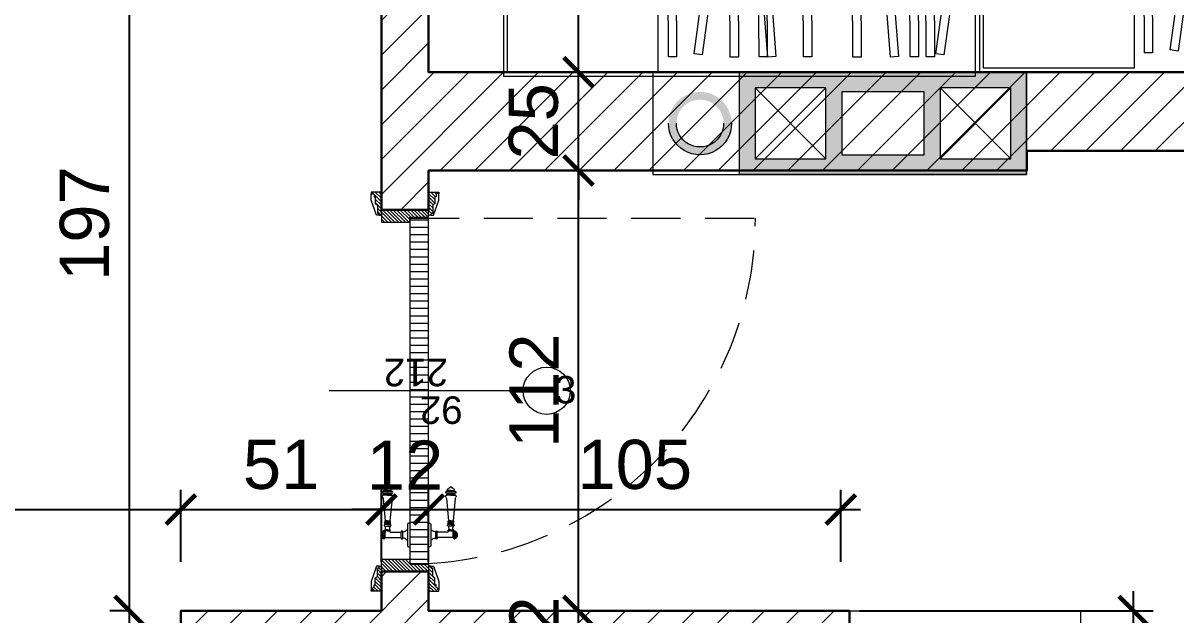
# Model space of a CAD drawing. Header units: centimetres. Extents: x 105417 to 110818, y -55119 to -48326.
# Drawn here: x 109031.3 to 109324.3, y -52620.4 to -52469.9 of the extents above; entities that cross this region are included whole.
import ezdxf

# ---------------------------------------------------------------- set-up
doc = ezdxf.new("R2010")
doc.units = ezdxf.units.CM
doc.header["$LTSCALE"] = 50
doc.header["$MEASUREMENT"] = 0
doc.linetypes.add('CACHE', pattern=[0.375, 0.25, -0.125])
doc.layers.get('0').update_dxf_attribs({"color": 8})
doc.layers.add('BORD', color=5, linetype='Continuous')
doc.layers.add('COTE 50ème', color=1, linetype='Continuous')
for name, color, linetype, lineweight in [('door', 44, 'Continuous', 5), ('MACONNERIE COUPE', 7, 'Continuous', 30), ('MACONNERIE HACHURE', 253, 'Continuous', 13), ('mobilimi', 8, 'Continuous', 9), ('PERCEMENT', 253, 'Continuous', 20)]:
    doc.layers.add(name, color=color, linetype=linetype, lineweight=lineweight)
doc.styles.add('GENERATED_STYLE_1', font='arial.ttf')
doc.styles.add('RS_TXT_50', font='arial.ttf', dxfattribs={"height": 12.5})
doc.dimstyles.new('RS_50CM_LINEAIRE', dxfattribs={"dimscale": 5, "dimtxt": 12.5, "dimasz": 1.5, "dimexe": 1, "dimexo": 2.5, "dimgap": 1, "dimtad": 1, "dimdec": 1, "dimrnd": 0.5, "dimdsep": 46, "dimtxsty": 'RS_TXT_50', "dimblk1": 'ARCHTICK', "dimblk2": 'ARCHTICK', "dimsah": 1, "dimcen": 2.5, "dimdle": 1, "dimclrt": 4, "dimadec": 0, "dimazin": 2, "dimtfac": 1, "dimtdec": 1, "dimtix": 1, "dimtmove": 2, "dimatfit": 3, "dimfxl": 1, "dimtolj": 1, "dimtzin": 0, "dimarcsym": 0})

# ---------------------------------------------------------------- blocks, each defined once
blk = doc.blocks.new('door900')
at = {"color": 0}
for p, q in [((-9.3, 67.7), (9.3, 67.7)), ((9.3, 65.2), (-9.3, 65.2)), ((-6.8, 71.5), (-6.8, 70.2)), ((-5.5, 71.5), (-6.8, 71.5)), ((-6.8, 70.2), (6.8, 70.2)), ((-6.8, 62.7), (-6.8, 24)), ((-6.8, 62.7), (6.8, 62.7)), ((-5.5, 71.5), (5.5, 71.5)), ((5.5, 71.5), (6.8, 71.5)), ((6.8, 71.5), (6.8, 70.2)), ((8.7, 62.7), (6.8, 62.7)), ((10.5, 56.8), (10.5, 62.5)), ((12.7, 56.8), (12.7, 62.5)), ((22.5, 63.8), (22.5, 49.8)), ((26.5, 56.8), (26.5, 63.8)), ((26.5, 63.8), (29.1, 63.8)), ((26.5, 63.8), (29.1, 63.8)), ((29.1, 63.8), (29.1, 62.8)), ((29.1, 62.8), (29.1, 56.8)), ((31.1, 62.8), (31.1, 56.8)), ((34.1, 56.8), (34.1, 62.8)), ((34.1, 62.8), (34.1, 56.8)), ((92.8, 68.1), (36.2, 62.8)), ((36.2, 56.8), (36.2, 62.8)), ((101.2, 67.3), (103.2, 68)), ((101.2, 56.8), (101.2, 67.3)), ((103.2, 68), (103.2, 67.7)), ((103.2, 56.8), (103.2, 68)), ((106.5, 68), (105.5, 67.3)), ((105.5, 56.8), (105.5, 67.3)), ((106.5, 56.8), (106.5, 68)), ((110.7, 68), (111.8, 67.3)), ((110.7, 56.8), (110.7, 68)), ((111.8, 56.8), (111.8, 67.3)), ((111.8, 66.2), (113.3, 66.2)), ((113.3, 56.8), (113.3, 66.2)), ((120.5, 56.8), (120.5, 58.6)), ((6.8, 49.1), (6.8, 24)), ((8.7, 50.9), (8.7, 50.9)), ((10.5, 56.8), (10.5, 51.1)), ((12.7, 56.8), (12.7, 51.1)), ((26.5, 56.8), (26.5, 49.8)), ((26.5, 49.8), (29.1, 49.8)), ((26.5, 49.8), (29.1, 49.8)), ((29.1, 50.8), (29.1, 56.8)), ((29.1, 50.8), (29.1, 49.8)), ((29.1, 49.8), (29.1, 49.8)), ((31.1, 50.8), (31.1, 56.8)), ((34.1, 50.8), (34.1, 56.8)), ((34.1, 56.8), (34.1, 50.8)), ((36.2, 56.8), (36.2, 50.8)), ((92.8, 45.5), (36.2, 50.8)), ((101.2, 56.8), (101.2, 46.3)), ((101.2, 46.3), (103.2, 45.7)), ((103.2, 56.8), (103.2, 46.3)), ((103.2, 45.9), (103.2, 45.7)), ((105.5, 56.8), (105.5, 46.3)), ((106.5, 45.7), (105.5, 46.3)), ((106.5, 56.8), (106.5, 45.7)), ((110.7, 56.8), (110.7, 45.7)), ((110.7, 45.7), (111.8, 46.3)), ((111.8, 56.8), (111.8, 46.3)), ((111.8, 47.5), (113.3, 47.5)), ((113.3, 56.8), (113.3, 47.5)), ((120.5, 56.8), (120.5, 55)), ((-30, 3), (-30, 0)), ((30, 0), (-30, 0)), ((27, 6), (-27, 6)), ((-8.3, 22.3), (8.3, 22.3)), ((-8.3, 18.3), (8.3, 18.3)), ((30, 3), (30, 0))]:
    blk.add_line(p, q, dxfattribs=at)
for centre, radius, start, end in [((-9.3, 66.5), 1.25, 90, 270), ((-6.8, 67.7), 2.51, 90.115, 179.885), ((-6.8, 65.2), 2.51, 180.115, 269.885), ((0, 64), 9.29, 53.4104, 126.5896), ((6.8, 67.7), 2.51, 0.115, 89.885), ((6.8, 65.2), 2.51, 270.115, 359.885), ((8.6, 64.9), 2.15, 272.7029, 297.6142), ((9.3, 66.5), 1.25, 270, 90), ((10, 62.5), 0.561, 3.7097, 127.9634), ((11.6, 62.5), 1.1, 0.0106, 179.9894), ((16.7, 70.5), 8.83, 243.5466, 311.3694), ((24.5, 63.7), 2.01, 4.1469, 175.8531), ((30.1, 62.8), 1.03, 0, 180.0014), ((32.6, 62.8), 1.48, 0, 180), ((35.2, 62.8), 1.03, 0, 180), ((32.6, 62.8), 1.48, 1.563306237032948e-10, 2.08440831604393e-10), ((93.1, 72.5), 4.4, 266.3976, 315.6468), ((98.3, 67.4), 2.89, 358.3861, 135.6468), ((104.3, 67.6), 1.15, 170.914, 348.1019), ((108.6, 68), 2.1, 0, 180), ((115.5, 62.5), 2.84, 13.4568, 140.4953), ((127.9, 65.2), 9.88, 191.9991, 221.6757), ((120.5, 56.8), 1.79, 0, 90), ((8.7, 49), 1.91, 88.7426, 178.1515), ((8.6, 48.8), 2.15, 62.3858, 87.2971), ((10, 51.1), 0.561, 232.0366, 356.2903), ((11.6, 51.1), 1.1, 180.0106, 359.9894), ((16.7, 43.2), 8.83, 48.6306, 116.4534), ((24.5, 50), 2.01, 184.1469, 355.8531), ((30.1, 50.8), 1.03, 179.9972, 0), ((32.6, 50.8), 1.48, 180, 0), ((35.2, 50.8), 1.03, 180, 0), ((93.1, 41.1), 4.4, 44.3532, 93.6024), ((98.3, 46.2), 2.89, 224.3532, 1.6139), ((104.3, 46.1), 1.15, 11.8981, 189.086), ((108.6, 45.7), 2.1, 180, 0), ((115.5, 51.2), 2.84, 219.5047, 346.5432), ((127.9, 48.5), 9.88, 138.3243, 168.0009), ((120.5, 56.8), 1.79, 270, 0), ((-27, 3), 3, 90, 180), ((-6.8, 6), 6, 130.5908, 180), ((-16.6, 16.6), 8.41, 314.3689, 12.0705), ((-8.3, 20.3), 2, 90, 270), ((-8.5, 24), 1.71, 275.059, 359.7825), ((8.5, 24), 1.71, 180.2175, 264.941), ((16.6, 16.6), 8.41, 167.9295, 225.6311), ((8.3, 20.3), 2, 270, 90), ((6.8, 6), 6, 0, 49.4092), ((27, 3), 3, 0, 90)]:
    blk.add_arc(centre, radius, start, end, dxfattribs=at)
blk = doc.blocks.new('A$Ca2d059dd')
at = {"layer": 'mobilimi'}
for points in [[(120, -58.62), (240, -58.62), (240, 0), (120, 0)], [(241, -57.62), (361, -57.62), (361, 1), (241, 1)], [(321.73, 0), (360, 0), (360, -53.78), (321.73, -53.78)], [(200.73, -1), (239, -1), (239, -54.78), (200.73, -54.78)]]:
    blk.add_lwpolyline(points, close=True, dxfattribs=at)
for points in [[(187.01, -23.46), (189.51, -5.38), (191.56, -5.66)], [(191.56, -5.66), (189.11, -23.45)], [(196.09, -23.42), (196, -4.94), (198.08, -4.93)], [(198.08, -4.93), (198.17, -23.41)], [(246.55, -22.46), (249.05, -4.38), (251.1, -4.66)], [(251.1, -4.66), (248.65, -22.45)], [(251.56, -22.37), (251.47, -3.9), (253.55, -3.89)], [(253.55, -3.89), (253.64, -22.36)], [(255.63, -22.42), (255.54, -3.94), (257.62, -3.93)], [(257.62, -3.93), (257.71, -22.41)], [(262.01, -22.32), (260.59, -3.98), (262.66, -3.82)], [(262.66, -3.82), (264.09, -22.31)], [(270.19, -22.28), (270.1, -3.81), (272.18, -3.8)], [(272.18, -3.8), (272.27, -22.27)], [(282.71, -22.37), (282.62, -3.9), (284.7, -3.89)], [(284.7, -3.89), (284.79, -22.36)], [(293.16, -22.32), (291.74, -3.98), (293.81, -3.82)], [(293.81, -3.82), (295.24, -22.31)], [(294.05, -22.42), (293.96, -3.94), (296.04, -3.93)], [(296.04, -3.93), (296.13, -22.41)], [(301.34, -22.28), (301.25, -3.81), (303.33, -3.8)], [(303.33, -3.8), (303.42, -22.27)], [(308.01, -22.46), (310.51, -4.38), (312.56, -4.66)], [(312.56, -4.66), (310.11, -22.45)], [(317.09, -22.42), (317, -3.94), (319.08, -3.93)], [(319.08, -3.93), (319.17, -22.41)]]:
    blk.add_lwpolyline(points, dxfattribs=at)
blk = doc.blocks.new('_ArchTick')
at = {"color": 0, "linetype": 'ByBlock', "const_width": 0.15}
blk.add_lwpolyline([(-0.5, -0.5), (0.5, 0.5)], dxfattribs=at)
blk = doc.blocks.new('*D1152')
at = {"layer": 'COTE 50ème', "color": 0, "lineweight": -2, "ltscale": 0.5, "transparency": 16777216}
for p, q in [((109869.2, -54127.36), (109869.2, -52052.36)), ((109656.85, -52057.36), (109874.2, -52057.36)), ((108886.85, -54122.36), (109874.2, -54122.36))]:
    blk.add_line(p, q, dxfattribs=at)
at = {"layer": 'Defpoints', "color": 0, "ltscale": 0.5, "transparency": 16777216}
for p in [(109644.35, -52057.36), (109869.2, -52057.36), (108874.35, -54122.36)]:
    blk.add_point(p, dxfattribs=at)
at = {"layer": 'COTE 50ème', "color": 0, "lineweight": -2, "ltscale": 0.5, "transparency": 16777216, "xscale": 7.5, "yscale": 7.5, "zscale": 7.5}
for p, rotation in [((109869.2, -52057.36), 90), ((109869.2, -54122.36), 270)]:
    blk.add_blockref('_ArchTick', p, dxfattribs=dict(at, rotation=rotation))
at = {"layer": 'COTE 50ème', "color": 4, "ltscale": 0.5, "transparency": 16777216, "insert": (109857.82, -53089.86), "char_height": 12.5, "attachment_point": 5, "rotation": 90, "style": 'RS_TXT_50'}
blk.add_mtext('\\A1;2065', dxfattribs=at)
blk = doc.blocks.new('*D1349')
at = {"layer": 'COTE 50ème', "color": 0, "lineweight": -2, "ltscale": 0.5, "transparency": 16777216}
for p, q in [((109058.32, -52822.36), (109058.32, -52614.36)), ((109058.85, -52619.36), (109053.32, -52619.36)), ((109058.85, -52817.36), (109053.32, -52817.36))]:
    blk.add_line(p, q, dxfattribs=at)
at = {"layer": 'Defpoints', "color": 0, "ltscale": 0.5, "transparency": 16777216}
for p in [(109058.32, -52619.36), (109071.35, -52619.36), (109071.35, -52817.36)]:
    blk.add_point(p, dxfattribs=at)
at = {"layer": 'COTE 50ème', "color": 0, "lineweight": -2, "ltscale": 0.5, "transparency": 16777216, "xscale": 7.5, "yscale": 7.5, "zscale": 7.5}
for p, rotation in [((109058.32, -52619.36), 90), ((109058.32, -52817.36), 270)]:
    blk.add_blockref('_ArchTick', p, dxfattribs=dict(at, rotation=rotation))
at = {"layer": 'COTE 50ème', "color": 4, "ltscale": 0.5, "transparency": 16777216, "insert": (109046.94, -52718.36), "char_height": 12.5, "attachment_point": 5, "rotation": 90, "style": 'RS_TXT_50'}
blk.add_mtext('\\A1;198', dxfattribs=at)
blk = doc.blocks.new('*D1350')
at = {"layer": 'COTE 50ème', "color": 0, "lineweight": -2, "ltscale": 0.5, "transparency": 16777216}
for p, q in [((109058.32, -52624.36), (109058.32, -52417.36)), ((109074.75, -52422.36), (109053.32, -52422.36)), ((109058.85, -52619.36), (109053.32, -52619.36))]:
    blk.add_line(p, q, dxfattribs=at)
at = {"layer": 'Defpoints', "color": 0, "ltscale": 0.5, "transparency": 16777216}
for p in [(109058.32, -52422.36), (109087.25, -52422.36), (109071.35, -52619.36)]:
    blk.add_point(p, dxfattribs=at)
at = {"layer": 'COTE 50ème', "color": 0, "lineweight": -2, "ltscale": 0.5, "transparency": 16777216, "xscale": 7.5, "yscale": 7.5, "zscale": 7.5}
for p, rotation in [((109058.32, -52422.36), 90), ((109058.32, -52619.36), 270)]:
    blk.add_blockref('_ArchTick', p, dxfattribs=dict(at, rotation=rotation))
at = {"layer": 'COTE 50ème', "color": 4, "ltscale": 0.5, "transparency": 16777216, "insert": (109046.94, -52520.86), "char_height": 12.5, "attachment_point": 5, "rotation": 90, "style": 'RS_TXT_50'}
blk.add_mtext('\\A1;197', dxfattribs=at)
blk = doc.blocks.new('*D1363')
at = {"layer": 'COTE 50ème', "color": 0, "lineweight": -2, "ltscale": 0.5, "transparency": 16777216}
for p, q in [((109172.41, -52619.36), (109172.41, -52611.86)), ((109176.63, -52619.36), (109167.41, -52619.36)), ((109172.41, -52631.36), (109172.41, -52619.36)), ((109176.63, -52631.36), (109167.41, -52631.36)), ((109172.41, -52631.36), (109172.41, -52638.86))]:
    blk.add_line(p, q, dxfattribs=at)
at = {"layer": 'Defpoints', "color": 0, "ltscale": 0.5, "transparency": 16777216}
for p in [(109172.41, -52619.36), (109189.13, -52619.36), (109189.13, -52631.36)]:
    blk.add_point(p, dxfattribs=at)
at = {"layer": 'COTE 50ème', "color": 0, "lineweight": -2, "ltscale": 0.5, "transparency": 16777216, "xscale": 7.5, "yscale": 7.5, "zscale": 7.5}
for p, rotation in [((109172.41, -52619.36), 270), ((109172.41, -52631.36), 90)]:
    blk.add_blockref('_ArchTick', p, dxfattribs=dict(at, rotation=rotation))
at = {"layer": 'COTE 50ème', "color": 4, "ltscale": 0.5, "transparency": 16777216, "insert": (109161.13, -52625.36), "char_height": 12.5, "attachment_point": 5, "rotation": 90, "style": 'RS_TXT_50'}
blk.add_mtext('\\A1;12', dxfattribs=at)
blk = doc.blocks.new('*D1364')
at = {"layer": 'COTE 50ème', "color": 0, "lineweight": -2, "ltscale": 0.5, "transparency": 16777216}
for p, q in [((109172.41, -52624.36), (109172.41, -52502.36)), ((109170.86, -52507.36), (109177.41, -52507.36)), ((109176.63, -52619.36), (109167.41, -52619.36))]:
    blk.add_line(p, q, dxfattribs=at)
at = {"layer": 'Defpoints', "color": 0, "ltscale": 0.5, "transparency": 16777216}
for p in [(109158.36, -52507.36), (109172.41, -52507.36), (109189.13, -52619.36)]:
    blk.add_point(p, dxfattribs=at)
at = {"layer": 'COTE 50ème', "color": 0, "lineweight": -2, "ltscale": 0.5, "transparency": 16777216, "xscale": 7.5, "yscale": 7.5, "zscale": 7.5}
for p, rotation in [((109172.41, -52507.36), 90), ((109172.41, -52619.36), 270)]:
    blk.add_blockref('_ArchTick', p, dxfattribs=dict(at, rotation=rotation))
at = {"layer": 'COTE 50ème', "color": 4, "ltscale": 0.5, "transparency": 16777216, "insert": (109161.13, -52563.36), "char_height": 12.5, "attachment_point": 5, "rotation": 90, "style": 'RS_TXT_50'}
blk.add_mtext('\\A1;112', dxfattribs=at)
blk = doc.blocks.new('*D1365')
at = {"layer": 'COTE 50ème', "color": 0, "lineweight": -2, "ltscale": 0.5, "transparency": 16777216}
for p, q in [((109172.41, -52482.36), (109172.41, -52474.86)), ((109157.05, -52482.36), (109177.41, -52482.36)), ((109172.41, -52507.36), (109172.41, -52482.36)), ((109170.86, -52507.36), (109177.41, -52507.36)), ((109172.41, -52507.36), (109172.41, -52514.86))]:
    blk.add_line(p, q, dxfattribs=at)
at = {"layer": 'Defpoints', "color": 0, "ltscale": 0.5, "transparency": 16777216}
for p in [(109144.55, -52482.36), (109172.41, -52482.36), (109158.36, -52507.36)]:
    blk.add_point(p, dxfattribs=at)
at = {"layer": 'COTE 50ème', "color": 0, "lineweight": -2, "ltscale": 0.5, "transparency": 16777216, "xscale": 7.5, "yscale": 7.5, "zscale": 7.5}
for p, rotation in [((109172.41, -52482.36), 270), ((109172.41, -52507.36), 90)]:
    blk.add_blockref('_ArchTick', p, dxfattribs=dict(at, rotation=rotation))
at = {"layer": 'COTE 50ème', "color": 4, "ltscale": 0.5, "transparency": 16777216, "insert": (109161.03, -52494.86), "char_height": 12.5, "attachment_point": 5, "rotation": 90, "style": 'RS_TXT_50'}
blk.add_mtext('\\A1;25', dxfattribs=at)
blk = doc.blocks.new('*D1366')
at = {"layer": 'COTE 50ème', "color": 0, "lineweight": -2, "ltscale": 0.5, "transparency": 16777216}
for p, q in [((109172.41, -52487.36), (109172.41, -52405.36)), ((109143.24, -52410.36), (109177.41, -52410.36)), ((109157.05, -52482.36), (109177.41, -52482.36))]:
    blk.add_line(p, q, dxfattribs=at)
at = {"layer": 'Defpoints', "color": 0, "ltscale": 0.5, "transparency": 16777216}
for p in [(109130.74, -52410.36), (109172.41, -52410.36), (109144.55, -52482.36)]:
    blk.add_point(p, dxfattribs=at)
at = {"layer": 'COTE 50ème', "color": 0, "lineweight": -2, "ltscale": 0.5, "transparency": 16777216, "xscale": 7.5, "yscale": 7.5, "zscale": 7.5}
for p, rotation in [((109172.41, -52410.36), 90), ((109172.41, -52482.36), 270)]:
    blk.add_blockref('_ArchTick', p, dxfattribs=dict(at, rotation=rotation))
at = {"layer": 'COTE 50ème', "color": 4, "ltscale": 0.5, "transparency": 16777216, "insert": (109161.13, -52446.36), "char_height": 12.5, "attachment_point": 5, "rotation": 90, "style": 'RS_TXT_50'}
blk.add_mtext('\\A1;72', dxfattribs=at)
blk = doc.blocks.new('*D1455')
at = {"layer": 'COTE 50ème', "color": 0, "lineweight": -2, "ltscale": 0.5, "transparency": 16777216}
for p, q in [((108959.35, -52584.92), (108959.35, -52588.55)), ((109071.35, -52606.86), (109071.35, -52588.55)), ((108954.35, -52593.55), (109076.35, -52593.55))]:
    blk.add_line(p, q, dxfattribs=at)
at = {"layer": 'Defpoints', "color": 0, "ltscale": 0.5, "transparency": 16777216}
for p in [(109071.35, -52593.55), (108959.35, -52597.42), (109071.35, -52619.36)]:
    blk.add_point(p, dxfattribs=at)
at = {"layer": 'COTE 50ème', "color": 0, "lineweight": -2, "ltscale": 0.5, "transparency": 16777216, "xscale": 7.5, "yscale": 7.5, "zscale": 7.5, "rotation": 180}
blk.add_blockref('_ArchTick', (108959.35, -52593.55), dxfattribs=at)
at = {"layer": 'COTE 50ème', "color": 0, "lineweight": -2, "ltscale": 0.5, "transparency": 16777216, "xscale": 7.5, "yscale": 7.5, "zscale": 7.5}
blk.add_blockref('_ArchTick', (109071.35, -52593.55), dxfattribs=at)
at = {"layer": 'COTE 50ème', "color": 4, "ltscale": 0.5, "transparency": 16777216, "insert": (109015.35, -52582.27), "char_height": 12.5, "attachment_point": 5, "style": 'RS_TXT_50'}
blk.add_mtext('\\A1;112', dxfattribs=at)
blk = doc.blocks.new('*D1456')
at = {"layer": 'COTE 50ème', "color": 0, "lineweight": -2, "ltscale": 0.5, "transparency": 16777216}
for p, q in [((109071.35, -52606.86), (109071.35, -52588.55)), ((109122.35, -52606.86), (109122.35, -52588.55)), ((109066.35, -52593.55), (109127.35, -52593.55))]:
    blk.add_line(p, q, dxfattribs=at)
at = {"layer": 'Defpoints', "color": 0, "ltscale": 0.5, "transparency": 16777216}
for p in [(109122.35, -52593.55), (109071.35, -52619.36), (109122.35, -52619.36)]:
    blk.add_point(p, dxfattribs=at)
at = {"layer": 'COTE 50ème', "color": 0, "lineweight": -2, "ltscale": 0.5, "transparency": 16777216, "xscale": 7.5, "yscale": 7.5, "zscale": 7.5, "rotation": 180}
blk.add_blockref('_ArchTick', (109071.35, -52593.55), dxfattribs=at)
at = {"layer": 'COTE 50ème', "color": 0, "lineweight": -2, "ltscale": 0.5, "transparency": 16777216, "xscale": 7.5, "yscale": 7.5, "zscale": 7.5}
blk.add_blockref('_ArchTick', (109122.35, -52593.55), dxfattribs=at)
at = {"layer": 'COTE 50ème', "color": 4, "ltscale": 0.5, "transparency": 16777216, "insert": (109096.85, -52582.17), "char_height": 12.5, "attachment_point": 5, "style": 'RS_TXT_50'}
blk.add_mtext('\\A1;51', dxfattribs=at)
blk = doc.blocks.new('*D1457')
at = {"layer": 'COTE 50ème', "color": 0, "lineweight": -2, "ltscale": 0.5, "transparency": 16777216}
for p, q in [((109122.35, -52606.86), (109122.35, -52588.55)), ((109134.35, -52606.86), (109134.35, -52588.55)), ((109122.35, -52593.55), (109114.85, -52593.55)), ((109122.35, -52593.55), (109134.35, -52593.55)), ((109134.35, -52593.55), (109141.85, -52593.55))]:
    blk.add_line(p, q, dxfattribs=at)
at = {"layer": 'Defpoints', "color": 0, "ltscale": 0.5, "transparency": 16777216}
for p in [(109134.35, -52593.55), (109122.35, -52619.36), (109134.35, -52619.36)]:
    blk.add_point(p, dxfattribs=at)
at = {"layer": 'COTE 50ème', "color": 0, "lineweight": -2, "ltscale": 0.5, "transparency": 16777216, "xscale": 7.5, "yscale": 7.5, "zscale": 7.5}
blk.add_blockref('_ArchTick', (109122.35, -52593.55), dxfattribs=at)
at = {"layer": 'COTE 50ème', "color": 0, "lineweight": -2, "ltscale": 0.5, "transparency": 16777216, "xscale": 7.5, "yscale": 7.5, "zscale": 7.5, "rotation": 180}
blk.add_blockref('_ArchTick', (109134.35, -52593.55), dxfattribs=at)
at = {"layer": 'COTE 50ème', "color": 4, "ltscale": 0.5, "transparency": 16777216, "insert": (109128.35, -52582.27), "char_height": 12.5, "attachment_point": 5, "style": 'RS_TXT_50'}
blk.add_mtext('\\A1;12', dxfattribs=at)
blk = doc.blocks.new('*D1458')
at = {"layer": 'COTE 50ème', "color": 0, "lineweight": -2, "ltscale": 0.5, "transparency": 16777216}
for p, q in [((109134.35, -52606.86), (109134.35, -52588.55)), ((109239.12, -52606.86), (109239.12, -52588.55)), ((109129.35, -52593.55), (109244.12, -52593.55))]:
    blk.add_line(p, q, dxfattribs=at)
at = {"layer": 'Defpoints', "color": 0, "ltscale": 0.5, "transparency": 16777216}
for p in [(109239.12, -52593.55), (109134.35, -52619.36), (109239.12, -52619.36)]:
    blk.add_point(p, dxfattribs=at)
at = {"layer": 'COTE 50ème', "color": 0, "lineweight": -2, "ltscale": 0.5, "transparency": 16777216, "xscale": 7.5, "yscale": 7.5, "zscale": 7.5, "rotation": 180}
blk.add_blockref('_ArchTick', (109134.35, -52593.55), dxfattribs=at)
at = {"layer": 'COTE 50ème', "color": 0, "lineweight": -2, "ltscale": 0.5, "transparency": 16777216, "xscale": 7.5, "yscale": 7.5, "zscale": 7.5}
blk.add_blockref('_ArchTick', (109239.12, -52593.55), dxfattribs=at)
at = {"layer": 'COTE 50ème', "color": 4, "ltscale": 0.5, "transparency": 16777216, "insert": (109186.74, -52582.17), "char_height": 12.5, "attachment_point": 5, "style": 'RS_TXT_50'}
blk.add_mtext('\\A1;105', dxfattribs=at)
blk = doc.blocks.new('*D1497')
at = {"layer": 'COTE 50ème', "color": 0, "lineweight": -2, "ltscale": 0.5, "transparency": 16777216}
for p, q in [((109313.52, -52801.36), (109313.52, -52614.36)), ((109243.82, -52619.36), (109318.52, -52619.36)), ((109254.85, -52796.36), (109318.52, -52796.36))]:
    blk.add_line(p, q, dxfattribs=at)
at = {"layer": 'Defpoints', "color": 0, "ltscale": 0.5, "transparency": 16777216}
for p in [(109231.32, -52619.36), (109313.52, -52619.36), (109242.35, -52796.36)]:
    blk.add_point(p, dxfattribs=at)
at = {"layer": 'COTE 50ème', "color": 0, "lineweight": -2, "ltscale": 0.5, "transparency": 16777216, "xscale": 7.5, "yscale": 7.5, "zscale": 7.5}
for p, rotation in [((109313.52, -52619.36), 90), ((109313.52, -52796.36), 270)]:
    blk.add_blockref('_ArchTick', p, dxfattribs=dict(at, rotation=rotation))
at = {"layer": 'COTE 50ème', "color": 4, "ltscale": 0.5, "transparency": 16777216, "insert": (109302.25, -52707.86), "char_height": 12.5, "attachment_point": 5, "rotation": 90, "style": 'RS_TXT_50'}
blk.add_mtext('\\A1;177', dxfattribs=at)

msp = doc.modelspace()

# ---------------------------------------------------------------- hatches: boundary and pattern name
at = {"layer": 'door'}
h = msp.add_hatch(dxfattribs=at)
h.set_pattern_fill('ANSI31', color=256, scale=5, angle=990)
h.set_pattern_definition([(315, (164583.7877, 100676.3154), (0.4419417382, 0.4419417382), [])])
edge = h.paths.add_edge_path()
edge.add_line((109120.47, -52513.61), (109120.47, -52514.03))
edge.add_line((109120.47, -52514.03), (109120.78, -52514.03))
edge.add_line((109120.78, -52514.03), (109120.78, -52515.79))
edge.add_line((109120.78, -52515.79), (109120.99, -52515.79))
edge.add_arc((109121.31, -52515.79), 0.314, 180, 270)
edge.add_line((109121.31, -52516.11), (109121.31, -52518.2))
edge.add_line((109121.31, -52518.2), (109121.52, -52518.2))
edge.add_arc((109121.83, -52518.2), 0.314, 180, 270)
edge.add_line((109121.83, -52518.51), (109121.83, -52518.72))
edge.add_line((109121.83, -52518.72), (109122.35, -52518.72))
edge.add_line((109122.35, -52518.72), (109122.35, -52512.86))
edge.add_line((109122.35, -52512.86), (109119.74, -52512.86))
edge.add_line((109119.74, -52512.86), (109119.74, -52513.27))
edge.add_line((109119.74, -52513.27), (109120.05, -52513.27))
edge.add_line((109120.05, -52513.27), (109120.05, -52513.19))
edge.add_arc((109120.05, -52513.61), 0.419, 0, 90, ccw=False)
h.paths.add_polyline_path([(109122.35, -52517.36), (109122.35, -52520.51), (109129.54, -52520.51), (109129.54, -52519.25), (109134.35, -52519.25), (109134.35, -52517.36)])
edge = h.paths.add_edge_path()
edge.add_line((109136.24, -52513.61), (109136.24, -52514.03))
edge.add_line((109136.24, -52514.03), (109135.93, -52514.03))
edge.add_line((109135.93, -52514.03), (109135.93, -52515.79))
edge.add_line((109135.93, -52515.79), (109135.72, -52515.79))
edge.add_arc((109135.4, -52515.79), 0.314, -90, 0, ccw=False)
edge.add_line((109135.4, -52516.11), (109135.4, -52518.2))
edge.add_line((109135.4, -52518.2), (109135.19, -52518.2))
edge.add_arc((109134.88, -52518.2), 0.314, -90, 0, ccw=False)
edge.add_line((109134.88, -52518.51), (109134.88, -52518.72))
edge.add_line((109134.88, -52518.72), (109134.35, -52518.72))
edge.add_line((109134.35, -52518.72), (109134.35, -52512.86))
edge.add_line((109134.35, -52512.86), (109136.97, -52512.86))
edge.add_line((109136.97, -52512.86), (109136.97, -52513.27))
edge.add_line((109136.97, -52513.27), (109136.66, -52513.27))
edge.add_line((109136.66, -52513.27), (109136.66, -52513.19))
edge.add_arc((109136.66, -52513.61), 0.419, 90, 180)
h = msp.add_hatch(dxfattribs=at)
h.set_pattern_fill('ANSI31', color=256, scale=15, angle=495)
h.set_pattern_definition([(180, (208631.2201, -92832.3997), (-2e-15, -1.875), [])])
h.paths.add_polyline_path([(109129.59, -52519.46), (109129.59, -52607.27), (109134.3, -52607.27), (109134.3, -52519.46)])
h = msp.add_hatch(dxfattribs=at)
h.set_pattern_fill('ANSI31', color=256, scale=5, angle=990)
h.set_pattern_definition([(315, (164583.7877, 100676.3154), (0.4419417382, 0.4419417382), [])])
h.paths.add_polyline_path([(109122.35, -52609.36), (109122.35, -52606.22), (109129.54, -52606.22), (109129.54, -52607.48), (109134.35, -52607.48), (109134.35, -52609.36)])
edge = h.paths.add_edge_path()
edge.add_line((109120.47, -52613.11), (109120.47, -52612.7))
edge.add_line((109120.47, -52612.7), (109120.78, -52612.7))
edge.add_line((109120.78, -52612.7), (109120.78, -52610.93))
edge.add_line((109120.78, -52610.93), (109120.99, -52610.93))
edge.add_arc((109121.31, -52610.93), 0.314, 90, 180, ccw=False)
edge.add_line((109121.31, -52610.62), (109121.31, -52608.52))
edge.add_line((109121.31, -52608.52), (109121.52, -52608.52))
edge.add_arc((109121.83, -52608.52), 0.314, 90, 180, ccw=False)
edge.add_line((109121.83, -52608.21), (109121.83, -52608))
edge.add_line((109121.83, -52608), (109122.35, -52608))
edge.add_line((109122.35, -52608), (109122.35, -52614.36))
edge.add_line((109122.35, -52614.36), (109119.74, -52614.36))
edge.add_line((109119.74, -52614.36), (109119.74, -52613.95))
edge.add_line((109119.74, -52613.95), (109120.05, -52613.95))
edge.add_line((109120.05, -52613.95), (109120.05, -52613.53))
edge.add_arc((109120.05, -52613.11), 0.419, 270, 360)
edge = h.paths.add_edge_path()
edge.add_line((109136.24, -52613.11), (109136.24, -52612.7))
edge.add_line((109136.24, -52612.7), (109135.93, -52612.7))
edge.add_line((109135.93, -52612.7), (109135.93, -52610.93))
edge.add_line((109135.93, -52610.93), (109135.72, -52610.93))
edge.add_arc((109135.4, -52610.93), 0.314, 0, 90)
edge.add_line((109135.4, -52610.62), (109135.4, -52608.52))
edge.add_line((109135.4, -52608.52), (109135.19, -52608.52))
edge.add_arc((109134.88, -52608.52), 0.314, 360, 450)
edge.add_line((109134.88, -52608.21), (109134.88, -52608))
edge.add_line((109134.88, -52608), (109134.35, -52608))
edge.add_line((109134.35, -52608), (109134.35, -52614.36))
edge.add_line((109134.35, -52614.36), (109136.97, -52614.36))
edge.add_line((109136.97, -52614.36), (109136.97, -52613.95))
edge.add_line((109136.97, -52613.95), (109136.66, -52613.95))
edge.add_line((109136.66, -52613.95), (109136.66, -52613.53))
edge.add_arc((109136.66, -52613.11), 0.419, 180, 270, ccw=False)
at = {"layer": 'MACONNERIE HACHURE'}
h = msp.add_hatch(dxfattribs=at)
h.set_pattern_fill('ANSI31', color=256, scale=50, style=0)
h.paths.add_polyline_path([(107874.35, -53728.36), (107763.35, -53728.36), (107763.35, -53770.36), (107874.35, -53770.36)])
h.paths.add_polyline_path([(107866.35, -53736.36), (107771.35, -53736.36), (107771.35, -53762.36), (107866.35, -53762.36)], flags=16)
h.paths.add_polyline_path([(109325.35, -53728.36), (109214.35, -53728.36), (109214.35, -53770.36), (109325.35, -53770.36)])
h.paths.add_polyline_path([(109317.35, -53736.36), (109222.35, -53736.36), (109222.35, -53762.36), (109317.35, -53762.36)], flags=16)
h.paths.add_polyline_path([(109454.35, -52082.36), (109509.35, -52082.36), (109509.35, -52057.36), (109454.35, -52057.36)])
h.paths.add_polyline_path([(109274.35, -52057.36), (109174.35, -52057.36), (109174.35, -52082.36), (109274.35, -52082.36)])
h.paths.add_polyline_path([(107444.35, -53677.36), (107444.35, -53737.36), (107469.35, -53737.36), (107469.35, -53677.36)])
h.paths.add_polyline_path([(108556.85, -53762.36), (108531.85, -53762.36), (108531.85, -53982.36), (108556.85, -53982.36)])
h.paths.add_polyline_path([(108239.36, -53952.36), (108214.36, -53952.36), (108214.36, -54122.36), (108331.85, -54122.36), (108331.85, -54097.36), (108239.36, -54097.36)])
h.paths.add_polyline_path([(108556.85, -53982.36), (108531.85, -53982.36), (108531.85, -54122.36), (108556.85, -54122.36)])
h.paths.add_polyline_path([(108849.35, -53952.36), (108874.35, -53952.36), (108874.35, -54122.36), (108756.85, -54122.36), (108756.85, -54097.36), (108849.35, -54097.36)])
h.paths.add_polyline_path([(107469.35, -53422.36), (107444.35, -53422.36), (107444.35, -53497.36), (107469.35, -53497.36)])
h.paths.add_polyline_path([(109644.35, -53677.36), (109644.35, -53737.36), (109619.35, -53737.36), (109619.35, -53677.36)])
h.paths.add_polyline_path([(109619.35, -53342.47), (109644.35, -53342.47), (109644.35, -53397.36), (109619.35, -53397.36)])
h.paths.add_polyline_path([(107469.35, -53342.47), (107444.35, -53342.47), (107444.35, -53397.36), (107469.35, -53397.36)])
h.paths.add_polyline_path([(109619.35, -52847.36), (109644.35, -52847.36), (109644.35, -52902.25), (109619.35, -52902.25)])
h.paths.add_polyline_path([(109099.36, -53146.93), (108984.36, -53146.93), (108984.36, -53096.93), (109099.36, -53096.93)])
h.paths.add_polyline_path([(109089.36, -53136.93), (108994.36, -53136.93), (108994.36, -53106.93), (109089.36, -53106.93)], flags=16)
h.paths.add_polyline_path([(108104.35, -53147.36), (107989.35, -53147.36), (107989.35, -53097.36), (108104.35, -53097.36)])
h.paths.add_polyline_path([(108094.35, -53137.36), (107999.35, -53137.36), (107999.35, -53107.36), (108094.35, -53107.36)], flags=16)
h.paths.add_polyline_path([(108794.35, -52797.36), (108774.35, -52797.36), (108774.35, -52787.36), (108794.35, -52787.36)])
h.paths.add_polyline_path([(108849.35, -53737.36), (108756.85, -53737.36), (108756.85, -53762.36), (108849.35, -53762.36)])
h.paths.add_polyline_path([(109234.24, -53477.36), (109209.24, -53477.36), (109209.24, -53422.36), (109234.24, -53422.36)])
h.paths.add_polyline_path([(109619.35, -53062.36), (109644.35, -53062.36), (109644.35, -53182.36), (109619.35, -53182.36)])
h.paths.add_polyline_path([(108809.35, -53326.05), (108874.35, -53326.05), (108874.35, -53348.05), (108849.35, -53348.05), (108849.35, -53338.05), (108809.35, -53338.05)])
h.paths.add_polyline_path([(109619.35, -53422.36), (109644.35, -53422.36), (109644.35, -53497.36), (109619.35, -53497.36)])
h.paths.add_polyline_path([(108704.35, -52527.36), (108794.35, -52527.36), (108794.35, -52607.36), (108947.35, -52607.36), (108947.35, -52512.38), (108959.35, -52512.38), (108959.35, -52632.36), (108794.35, -52632.36), (108794.35, -52687.36), (108774.35, -52687.36), (108774.35, -52583.36), (108704.35, -52583.36), (108704.35, -52632.36), (108669.35, -52632.36), (108669.35, -52612.36), (108679.35, -52612.36), (108679.35, -52562.36), (108704.35, -52562.36), (108704.35, -52578.36), (108774.35, -52578.36), (108774.35, -52552.36), (108704.35, -52552.36)])
h.paths.add_polyline_path([(108874.35, -53702.36), (108849.35, -53702.36), (108849.35, -53440.05), (108874.35, -53440.05), (108874.35, -53477.36), (108934.35, -53477.36), (108934.35, -53502.36), (108874.35, -53502.36)])
h.paths.add_polyline_path([(108814.35, -52082.36), (108947.35, -52082.36), (108947.35, -52236.36), (108959.35, -52236.36), (108959.35, -52082.36), (108994.35, -52082.36), (108994.35, -52057.36), (108814.35, -52057.36)])
h.paths.add_polyline_path([(109509.35, -52482.36), (109509.35, -52424.25), (109534.35, -52424.25), (109534.35, -52477.36), (109644.35, -52477.36), (109644.35, -52567.36), (109619.35, -52567.36), (109619.35, -52502.36), (109286.35, -52502.36), (109286.35, -52507.36), (109134.35, -52507.36), (109134.35, -52517.36), (109122.35, -52517.36), (109122.35, -52422.36), (109061.49, -52422.36), (109061.49, -52410.36), (109134.35, -52410.36), (109134.35, -52482.36)])
h.paths.add_polyline_path([(109071.35, -52817.36), (109071.35, -52723.36), (109083.35, -52723.36), (109083.35, -52797.36), (109221.35, -52797.36), (109221.35, -52631.36), (109083.35, -52631.36), (109083.35, -52641.36), (109071.35, -52641.36), (109071.35, -52619.36), (109122.35, -52619.36), (109122.35, -52609.36), (109134.35, -52609.36), (109134.35, -52619.36), (109241.35, -52619.36), (109241.35, -52797.36), (109509.35, -52797.36), (109509.35, -52817.36)])
h.paths.add_polyline_path([(108294.35, -52797.36), (108314.35, -52797.36), (108314.35, -52787.36), (108294.35, -52787.36)])
h.paths.add_polyline_path([(108239.35, -53737.36), (108331.85, -53737.36), (108331.85, -53762.36), (108239.35, -53762.36)])
h.paths.add_polyline_path([(107859.35, -53477.36), (107884.35, -53477.36), (107884.35, -53422.36), (107859.35, -53422.36)])
h.paths.add_polyline_path([(107469.35, -53062.36), (107444.35, -53062.36), (107444.35, -53182.36), (107469.35, -53182.36)])
h.paths.add_polyline_path([(108279.35, -53326.05), (108214.35, -53326.05), (108214.35, -53348.05), (108239.35, -53348.05), (108239.35, -53338.05), (108279.35, -53338.05)])
h.paths.add_polyline_path([(108724.52, -52902.36), (108774.35, -52902.36), (108774.35, -52942.36), (108724.52, -52942.36)])
h.paths.add_polyline_path([(108564.35, -52902.36), (108604.35, -52902.36), (108604.35, -52942.36), (108564.35, -52942.36)])
h.paths.add_polyline_path([(109509.35, -52154.25), (109534.35, -52154.25), (109534.35, -52107.36), (109509.35, -52107.36)])
h.paths.add_polyline_path([(109619.35, -52797.36), (109644.35, -52797.36), (109644.35, -52747.36), (109619.35, -52747.36)])
h.paths.add_polyline_path([(108364.19, -52902.36), (108314.35, -52902.36), (108314.35, -52942.36), (108364.19, -52942.36)])
h.paths.add_polyline_path([(108524.35, -52902.36), (108484.35, -52902.36), (108484.35, -52942.36), (108524.35, -52942.36)])
h.paths.add_polyline_path([(108679.35, -52082.36), (108659.35, -52082.36), (108659.35, -52057.36), (108679.35, -52057.36)])
h.paths.add_polyline_path([(108384.35, -52527.36), (108294.35, -52527.36), (108294.35, -52607.36), (108141.35, -52607.36), (108141.35, -52512.38), (108129.35, -52512.38), (108129.35, -52632.36), (108294.35, -52632.36), (108294.35, -52687.36), (108314.35, -52687.36), (108314.35, -52583.36), (108384.35, -52583.36), (108384.35, -52632.36), (108569.35, -52632.36), (108569.35, -52612.36), (108409.35, -52612.36), (108409.35, -52562.36), (108384.35, -52562.36), (108384.35, -52578.36), (108314.35, -52578.36), (108314.35, -52552.36), (108384.35, -52552.36)])
h.paths.add_polyline_path([(107579.35, -52154.25), (107554.35, -52154.25), (107554.35, -52107.36), (107579.35, -52107.36)])
h.paths.add_polyline_path([(108559.35, -53737.36), (108576.85, -53737.36), (108576.85, -53762.36), (108511.85, -53762.36), (108511.85, -53737.36), (108529.35, -53737.36), (108529.35, -53272.36), (108559.35, -53272.36)])
h.paths.add_polyline_path([(108214.35, -53702.36), (108239.35, -53702.36), (108239.35, -53440.05), (108214.35, -53440.05), (108214.35, -53477.36), (108154.35, -53477.36), (108154.35, -53502.36), (108214.35, -53502.36)])
h.paths.add_polyline_path([(108559.35, -52082.36), (108409.35, -52082.36), (108409.35, -52057.36), (108559.35, -52057.36)])
h.paths.add_polyline_path([(108274.35, -52082.36), (108141.35, -52082.36), (108141.35, -52236.36), (108129.35, -52236.36), (108129.35, -52082.36), (107579.35, -52082.36), (107579.35, -52057.36), (108274.35, -52057.36)])
h.paths.add_polyline_path([(107579.35, -52482.36), (107579.35, -52424.25), (107554.35, -52424.25), (107554.35, -52477.36), (107444.35, -52477.36), (107444.35, -52567.36), (107469.35, -52567.36), (107469.35, -52502.36), (107802.35, -52502.36), (107802.35, -52507.36), (107954.35, -52507.36), (107954.35, -52517.36), (107966.35, -52517.36), (107966.35, -52422.36), (108027.22, -52422.36), (108027.22, -52410.36), (107954.35, -52410.36), (107954.35, -52482.36)])
h.paths.add_polyline_path([(108017.35, -52817.36), (108017.35, -52723.36), (108005.35, -52723.36), (108005.35, -52797.36), (107867.35, -52797.36), (107867.35, -52631.36), (108005.35, -52631.36), (108005.35, -52641.36), (108017.35, -52641.36), (108017.35, -52619.36), (107966.35, -52619.36), (107966.35, -52609.36), (107954.35, -52609.36), (107954.35, -52619.36), (107847.35, -52619.36), (107847.35, -52797.36), (107579.35, -52797.36), (107579.35, -52817.36)])
h.paths.add_polyline_path([(107469.35, -52797.36), (107444.35, -52797.36), (107444.35, -52747.36), (107469.35, -52747.36)])
h.paths.add_polyline_path([(107469.35, -52847.36), (107444.35, -52847.36), (107444.35, -52902.25), (107469.35, -52902.25)])
h.paths.add_polyline_path([(108947.35, -52328.36), (108704.35, -52328.36), (108704.35, -52348.36), (108947.35, -52348.36), (108947.35, -52430.38), (108959.35, -52430.38), (108959.35, -52422.36), (108969.35, -52422.36), (108969.35, -52410.36), (108959.35, -52410.36), (108959.35, -52318.36), (108947.35, -52318.36)])
h.paths.add_polyline_path([(108141.35, -52328.36), (108384.35, -52328.36), (108384.35, -52348.36), (108141.35, -52348.36), (108141.35, -52430.38), (108129.35, -52430.38), (108129.35, -52422.36), (108119.35, -52422.36), (108119.35, -52410.36), (108129.35, -52410.36), (108129.35, -52318.36), (108141.35, -52318.36)])
at = {"layer": 'PERCEMENT'}
h = msp.add_hatch(color=256, dxfattribs=at)
h.paths.add_polyline_path([(109213.32, -52482.36), (109286.32, -52482.36), (109286.32, -52508.36), (109213.32, -52508.36)])
h.paths.add_polyline_path([(109217.32, -52486.36), (109217.32, -52504.36), (109235.32, -52504.36), (109235.32, -52486.36)], flags=0)
h.paths.add_polyline_path([(109239.32, -52503.36), (109260.32, -52503.36), (109260.32, -52487.36), (109239.32, -52487.36)], flags=0)
h.paths.add_polyline_path([(109264.32, -52486.36), (109264.32, -52504.36), (109282.32, -52504.36), (109282.32, -52486.36)], flags=0)
h = msp.add_hatch(color=256, dxfattribs=at)
edge = h.paths.add_edge_path()
edge.add_ellipse((109203.32, -52495.36), major_axis=(-5.66, 5.66), ratio=1, start_angle=45, end_angle=225, ccw=False)
edge.add_ellipse((109203.32, -52495.36), major_axis=(-5.66, 5.66), ratio=1, start_angle=-135, end_angle=45, ccw=False)
edge = h.paths.add_edge_path(flags=0)
edge.add_ellipse((109203.32, -52495.36), major_axis=(4.24, 4.24), ratio=1, start_angle=315, end_angle=495)
edge.add_ellipse((109203.32, -52495.36), major_axis=(4.24, 4.24), ratio=1, start_angle=135, end_angle=315)

# ---------------------------------------------------------------- linework, layer by layer
at = {"layer": 'BORD', "lineweight": 5, "ltscale": 0.5}
msp.add_lwpolyline([(109286.32, -52482.36), (109191.32, -52482.36), (109191.32, -52508.36), (109286.32, -52508.36)], close=True, dxfattribs=at)
at = {"layer": 'door', "linetype": 'CACHE'}
msp.add_line((109129.59, -52519.46), (109217.4, -52519.46), dxfattribs=at)
at = {"layer": 'door'}
msp.add_line((109158.35, -52563.36), (109109.03, -52563.36), dxfattribs=at)
for points in [[(109120.47, -52513.61), (109120.47, -52514.03), (109120.78, -52514.03), (109120.78, -52515.79), (109120.99, -52515.79, 0.414214), (109121.31, -52516.11), (109121.31, -52518.2), (109121.52, -52518.2, 0.414214), (109121.83, -52518.51), (109121.83, -52518.72), (109122.35, -52518.72), (109122.35, -52512.86), (109119.74, -52512.86), (109119.74, -52513.27), (109120.05, -52513.27), (109120.05, -52513.19, -0.414214), (109120.47, -52513.61)], [(109136.24, -52513.61), (109136.24, -52514.03), (109135.93, -52514.03), (109135.93, -52515.79), (109135.72, -52515.79, -0.414214), (109135.4, -52516.11), (109135.4, -52518.2), (109135.19, -52518.2, -0.414214), (109134.88, -52518.51), (109134.88, -52518.72), (109134.35, -52518.72), (109134.35, -52512.86), (109136.97, -52512.86), (109136.97, -52513.27), (109136.66, -52513.27), (109136.66, -52513.19, 0.414214), (109136.24, -52513.61)], [(109120.47, -52613.11), (109120.47, -52612.7), (109120.78, -52612.7), (109120.78, -52610.93), (109120.99, -52610.93, -0.414214), (109121.31, -52610.62), (109121.31, -52608.52), (109121.52, -52608.52, -0.414214), (109121.83, -52608.21), (109121.83, -52608), (109122.35, -52608), (109122.35, -52614.36), (109119.74, -52614.36), (109119.74, -52613.95), (109120.05, -52613.95), (109120.05, -52613.53, 0.414214), (109120.47, -52613.11)], [(109136.24, -52613.11), (109136.24, -52612.7), (109135.93, -52612.7), (109135.93, -52610.93), (109135.72, -52610.93, 0.414214), (109135.4, -52610.62), (109135.4, -52608.52), (109135.19, -52608.52, 0.414214), (109134.88, -52608.21), (109134.88, -52608), (109134.35, -52608), (109134.35, -52614.36), (109136.97, -52614.36), (109136.97, -52613.95), (109136.66, -52613.95), (109136.66, -52613.53, -0.414214), (109136.24, -52613.11)]]:
    msp.add_lwpolyline(points, format="xyb", dxfattribs=at)
for points in [[(109121.83, -52518.72), (109121.1, -52518.72), (109119.74, -52514.87), (109119.74, -52513.27)], [(109134.88, -52518.72), (109135.61, -52518.72), (109136.97, -52514.87), (109136.97, -52513.27)], [(109122.35, -52517.36), (109122.35, -52520.51), (109129.54, -52520.51), (109129.54, -52519.25), (109134.35, -52519.25), (109134.35, -52517.36), (109122.35, -52517.36)], [(109129.59, -52519.46), (109129.59, -52607.27), (109134.3, -52607.27), (109134.3, -52519.46), (109129.59, -52519.46)], [(109121.83, -52608), (109121.1, -52608), (109119.74, -52611.86), (109119.74, -52613.95)], [(109122.35, -52609.36), (109122.35, -52606.22), (109129.54, -52606.22), (109129.54, -52607.48), (109134.35, -52607.48), (109134.35, -52609.36), (109122.35, -52609.36)], [(109134.88, -52608), (109135.61, -52608), (109136.97, -52611.86), (109136.97, -52613.95)]]:
    msp.add_lwpolyline(points, dxfattribs=at)
msp.add_circle((109164.35, -52563.36), 6, dxfattribs=at)
at = {"layer": 'door', "linetype": 'CACHE'}
msp.add_arc((109129.36, -52519.37), 88.04, 273.2184, 359.9417, dxfattribs=at)
at = {"layer": 'MACONNERIE COUPE'}
for points in [[(109509.35, -52482.36), (109509.35, -52424.25), (109534.35, -52424.25), (109534.35, -52477.36), (109644.35, -52477.36), (109644.35, -52567.36), (109619.35, -52567.36), (109619.35, -52502.36), (109286.35, -52502.36), (109286.35, -52507.36), (109134.35, -52507.36), (109134.35, -52517.36), (109122.35, -52517.36), (109122.35, -52422.36), (109061.49, -52422.36), (109061.49, -52410.36), (109134.35, -52410.36), (109134.35, -52482.36)], [(109071.35, -52817.36), (109071.35, -52723.36), (109083.35, -52723.36), (109083.35, -52797.36), (109221.35, -52797.36), (109221.35, -52631.36), (109083.35, -52631.36), (109083.35, -52641.36), (109071.35, -52641.36), (109071.35, -52619.36), (109122.35, -52619.36), (109122.35, -52609.36), (109134.35, -52609.36), (109134.35, -52619.36), (109241.35, -52619.36), (109241.35, -52797.36), (109509.35, -52797.36), (109509.35, -52817.36)]]:
    msp.add_lwpolyline(points, close=True, dxfattribs=at)
at = {"layer": 'mobilimi'}
for p, q in [((109235.32, -52486.36), (109217.32, -52486.36)), ((109260.32, -52487.36), (109239.32, -52487.36)), ((109282.32, -52486.36), (109264.32, -52486.36))]:
    msp.add_line(p, q, dxfattribs=at)
msp.add_lwpolyline([(109299.98, -52619.36), (109299.98, -52677.36), (109241.35, -52677.36), (109241.35, -52619.36)], close=True, dxfattribs=at)
at = {"layer": 'PERCEMENT'}
for p, q in [((109213.32, -52508.36), (109213.32, -52482.36)), ((109286.32, -52482.36), (109286.32, -52508.36)), ((109217.32, -52486.36), (109217.32, -52504.36)), ((109217.32, -52486.36), (109235.32, -52504.36)), ((109217.32, -52504.36), (109235.32, -52486.36)), ((109235.32, -52504.36), (109235.32, -52486.36)), ((109239.32, -52487.36), (109239.32, -52503.36)), ((109260.32, -52503.36), (109260.32, -52487.36)), ((109264.32, -52486.36), (109264.32, -52504.36)), ((109264.32, -52486.36), (109282.32, -52504.36)), ((109264.32, -52504.36), (109282.32, -52486.36)), ((109282.32, -52504.36), (109282.32, -52486.36)), ((109217.32, -52504.36), (109235.32, -52504.36)), ((109239.32, -52503.36), (109260.32, -52503.36)), ((109264.32, -52504.36), (109282.32, -52504.36)), ((109286.32, -52508.36), (109213.32, -52508.36))]:
    msp.add_line(p, q, dxfattribs=at)
at = {"layer": 'PERCEMENT', "extrusion": (0, 0, -1)}
for major_axis in [(-5.66, 5.66), (-4.24, 4.24)]:
    msp.add_ellipse((109203.32, -52495.36), major_axis=major_axis, ratio=1, start_param=2.356194, end_param=5.497787, dxfattribs=at)

# ---------------------------------------------------------------- block references
at = {"layer": 'door', "yscale": 0.1, "zscale": 0.1}
for p, xscale, rotation in [((109129.59, -52600.03), 0.1, 90.00000000000001), ((109134.3, -52600.03), -0.1, 270)]:
    msp.add_blockref('door900', p, dxfattribs=dict(at, xscale=xscale, rotation=rotation))
at = {"layer": 'MACONNERIE COUPE', "lineweight": 5, "ltscale": 0.5, "rotation": 180}
msp.add_blockref('A$Ca2d059dd', (109514.35, -52482.36), dxfattribs=at)

# ---------------------------------------------------------------- texts
at = {"layer": 'door', "char_height": 7, "attachment_point": 1, "rotation": 180, "style": 'GENERATED_STYLE_1'}
for s, insert in [('\\A1;\\pt0;212', (109139.25, -52562.21)), ('\\A1;\\pt0;92', (109142.99, -52571.79))]:
    msp.add_mtext(s, dxfattribs=dict(at, insert=insert))
at = {"layer": 'door', "insert": (109166.44, -52566.69), "char_height": 7, "attachment_point": 7, "style": 'GENERATED_STYLE_1'}
msp.add_mtext('\\A1;\\pt0;3', dxfattribs=at)

# ---------------------------------------------------------------- dimensions: what is measured, and where the dimension line sits
at = {"layer": 'COTE 50ème', "ltscale": 0.5}
for base, p1, p2, picture, middle in [((109869.2, -52057.36), (108874.35, -54122.36), (109644.35, -52057.36), '*D1152', (109857.82, -53089.86)), ((109172.41, -52410.36), (109144.55, -52482.36), (109130.74, -52410.36), '*D1366', (109161.13, -52446.36)), ((109058.32, -52422.36), (109071.35, -52619.36), (109087.25, -52422.36), '*D1350', (109046.94, -52520.86)), ((109172.41, -52482.36), (109158.36, -52507.36), (109144.55, -52482.36), '*D1365', (109161.03, -52494.86)), ((109172.41, -52507.36), (109189.13, -52619.36), (109158.36, -52507.36), '*D1364', (109161.13, -52563.36)), ((109172.41, -52619.36), (109189.13, -52631.36), (109189.13, -52619.36), '*D1363', (109161.13, -52625.36)), ((109058.32, -52619.36), (109071.35, -52817.36), (109071.35, -52619.36), '*D1349', (109046.94, -52718.36)), ((109313.52, -52619.36), (109242.35, -52796.36), (109231.32, -52619.36), '*D1497', (109302.25, -52707.86))]:
    dim = msp.add_linear_dim(base=base, p1=p1, p2=p2, angle=90, dimstyle='RS_50CM_LINEAIRE', dxfattribs=at)
    dim.commit()
    dim.dimension.update_dxf_attribs({"geometry": picture, "text_midpoint": middle})
for base, p1, p2, picture, middle in [((109071.35, -52593.55), (108959.35, -52597.42), (109071.35, -52619.36), '*D1455', (109015.35, -52582.27)), ((109122.35, -52593.55), (109071.35, -52619.36), (109122.35, -52619.36), '*D1456', (109096.85, -52582.17)), ((109134.35, -52593.55), (109122.35, -52619.36), (109134.35, -52619.36), '*D1457', (109128.35, -52582.27)), ((109239.12, -52593.55), (109134.35, -52619.36), (109239.12, -52619.36), '*D1458', (109186.74, -52582.17))]:
    dim = msp.add_linear_dim(base=base, p1=p1, p2=p2, dimstyle='RS_50CM_LINEAIRE', dxfattribs=at)
    dim.commit()
    dim.dimension.update_dxf_attribs({"geometry": picture, "text_midpoint": middle})

doc.saveas('drawing.dxf')
